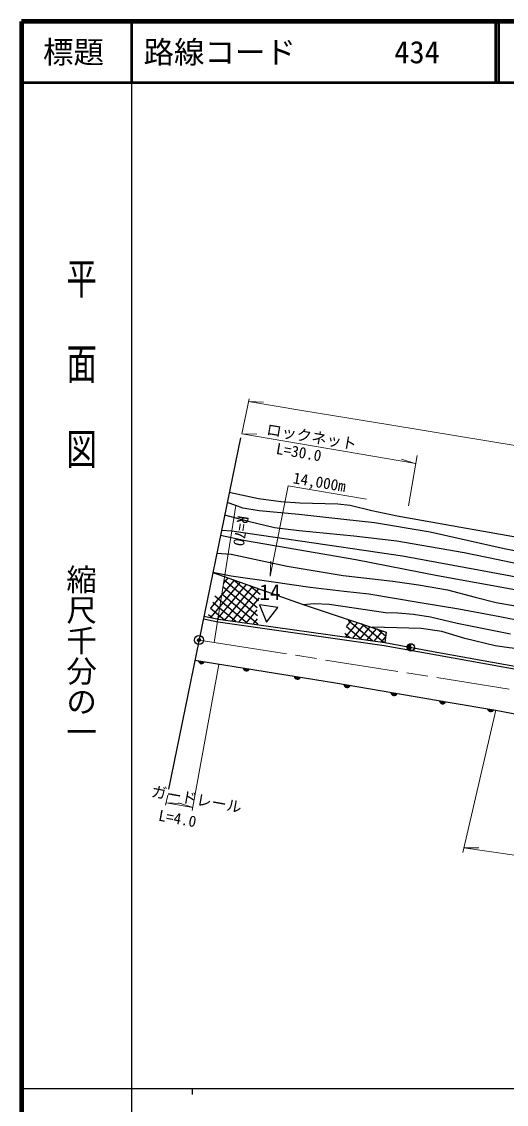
# Model space of a CAD drawing. Units: millimetres at full size, sheet at 1:1000; details may follow other scales. Extents: x 40000 to 680000, y 20000 to 380000.
# Drawn here: x 40000 to 119535, y 202409 to 380000 of the extents above; entities that cross this region are included whole.
import ezdxf
from ezdxf.enums import TextEntityAlignment as Align

# ---------------------------------------------------------------- set-up
doc = ezdxf.new("R2010")
doc.units = ezdxf.units.MM
doc.header["$LTSCALE"] = 1000
doc.header["$PDMODE"] = 32
doc.header["$PDSIZE"] = 500
doc.linetypes.add('CHAIN', pattern=[18.5, 12, -1.5, 3.5, -1.5])
for name, color, linetype, lineweight in [('M-BGD', 7, 'Continuous', 25), ('M-BMK', 2, 'CHAIN', 13), ('M-BMK-OTRS', 5, 'Continuous', 25), ('M-BMK-SRVR', 3, 'Continuous', 25), ('M-STR-HTXT', 7, 'Continuous', 13), ('M-TTL', 2, 'Continuous', 140), ('M-TTL-BAND', 7, 'Continuous', 25), ('M-TTL-LINE', 7, 'Continuous', 50)]:
    doc.layers.add(name, color=color, linetype=linetype, lineweight=lineweight)
doc.layers.add('M-OTRS', color=6, linetype='Continuous')
doc.layers.add('M-TTL-TXT', color=7, linetype='Continuous')
doc.styles.add('@ＭＳ ゴシック', font='')
doc.styles.add('ＭＳ ゴシック', font='')
doc.styles.get('@ＭＳ ゴシック').set_extended_font_data('@MS Gothic')
doc.styles.get('ＭＳ ゴシック').set_extended_font_data('MS Gothic')

# ---------------------------------------------------------------- blocks, each defined once
blk = doc.blocks.new('B11')
at = {"layer": 'M-BGD'}
blk.add_hatch(color=256, dxfattribs=at).paths.add_polyline_path([(991, 0), (0, 0, 0.82183)])
blk.add_arc((495, 98), 505, 191.1709, 348.8291, dxfattribs=at)

msp = doc.modelspace()

# ---------------------------------------------------------------- hatches: boundary and pattern name
at = {"layer": 'M-BGD'}
msp.add_hatch(color=256, dxfattribs=at).paths.add_polyline_path([(103860, 277968, 0.41421), (103260, 277368, 0.41421), (103860, 276768)])

# ---------------------------------------------------------------- linework, layer by layer
for p, q in [((72524, 284008), (75909, 288042)), ((72830, 285928), (74901, 288396)), ((73135, 287847), (73893, 288751)), ((78656, 283849), (73224, 288407)), ((78852, 284990), (74714, 288462)), ((71031, 283784), (72830, 285928)), ((72219, 282088), (76917, 287687)), ((78731, 281175), (72858, 286104)), ((78694, 282512), (73041, 287255)), ((73317, 281842), (77925, 287333)), ((74485, 281677), (78933, 286978)), ((79163, 286034), (77393, 287520)), ((72491, 283800), (71359, 284750)), ((72674, 284952), (71705, 285766)), ((76999, 281323), (72674, 284952)), ((75652, 281513), (79007, 285511)), ((71275, 282210), (70668, 282719)), ((72308, 282649), (71014, 283734)), ((71055, 282258), (72524, 284008)), ((73260, 281850), (72308, 282649)), ((75130, 281586), (72491, 283800)), ((76820, 281348), (78665, 283547)), ((72159, 282017), (72219, 282088)), ((77987, 281184), (78707, 282042)), ((93163, 279046), (95167, 281433)), ((95695, 278689), (93287, 280710)), ((93300, 280765), (94147, 281773)), ((97565, 278426), (93557, 281789)), ((94331, 278881), (96187, 281093)), ((95498, 278717), (97207, 280753)), ((99434, 278162), (95780, 281229)), ((93826, 278953), (93017, 279631)), ((96666, 278553), (98227, 280413)), ((97833, 278388), (99247, 280073)), ((99723, 279226), (98361, 280369)), ((99000, 278224), (99700, 279057)), ((103860, 276768), (103860, 277968))]:
    msp.add_line(p, q, dxfattribs=at)
for points in [[(72796, 296617), (74511, 296497), (83847, 295132), (102515, 292397), (114958, 290109), (132966, 286740), (138380, 286119), (149609, 285184), (154841, 284988), (162018, 285259), (174799, 285596), (183696, 286575), (186997, 287504), (193131, 290177), (197717, 292930), (206005, 298749), (211806, 304031), (217806, 308564), (221763, 311801), (231847, 321429), (236127, 325698), (238295, 327699)], [(239691, 326503), (234709, 321003), (227965, 314466), (220437, 307597), (212197, 300722), (201243, 292338), (196599, 289636), (190962, 287053), (183592, 284567), (173396, 283361), (165892, 282687), (157215, 282783), (153424, 282881), (143727, 283451), (139797, 283451), (135491, 284108), (129310, 285394), (121513, 286714), (108254, 289103), (94812, 291738), (76757, 294866), (72612, 295716)], [(74066, 302809), (78875, 301808), (82506, 301273), (85661, 301098), (91885, 300913), (93888, 300677), (97465, 299803), (101640, 298929), (112056, 297108), (124152, 294936)], [(129391, 291587), (119182, 293509), (107031, 296243), (97877, 297815), (92853, 298359), (85467, 299162), (78956, 299750), (76275, 300222), (75171, 300648), (73726, 301150)], [(73312, 299131), (77152, 298074), (81509, 297023), (85565, 296516), (94500, 295686), (101571, 294816), (112599, 292918), (118173, 291799), (125214, 290311)], [(72022, 292841), (74368, 292643), (83546, 290712), (92765, 289158), (100882, 288237), (105122, 287619), (109868, 286790), (114442, 285609), (117844, 284714), (121318, 284115)], [(134024, 279336), (118476, 282365), (111714, 283625), (105405, 284654), (96983, 286070), (92949, 286536), (87317, 287187), (80933, 288093), (74357, 289026), (71366, 289640)], [(71366, 289640), (86195, 284424), (99813, 279885), (99575, 278143)], [(86195, 284424), (88015, 284553), (90453, 284447), (94567, 283862), (99679, 283060), (101733, 283019), (104287, 282788), (107083, 282364), (111456, 281335), (120224, 279597)], [(69903, 282509), (72314, 281983), (99575, 278143), (108145, 276593), (130643, 272524)], [(69813, 282068), (72234, 281540), (99503, 277698), (108065, 276150), (130556, 272082)], [(132400, 274038), (127627, 275335), (122567, 277018), (120018, 277302), (117674, 277619), (112726, 278840), (108942, 279963), (105533, 280454), (97502, 280655)], [(68420, 275272), (91498, 271523), (109963, 268374), (117812, 267082), (134574, 263835), (138940, 263212), (143531, 263062), (163138, 263336), (175501, 263662), (179318, 264036), (184607, 264958), (187751, 265731), (193339, 263693), (200859, 262069), (209560, 260796), (216630, 259916), (211010, 259348), (203901, 259270), (198840, 259624), (194336, 260544), (185426, 264025)]]:
    msp.add_lwpolyline(points, dxfattribs=at)
msp.add_lwpolyline([(82043, 283924), (79006, 284328), (80174, 281496)], close=True, dxfattribs=at)
msp.add_circle((103860, 277368), 600, dxfattribs=at)
at = {"layer": 'M-BMK'}
msp.add_lwpolyline([(69094, 278561), (71595, 278167), (137432, 267782), (146054, 266934), (153278, 266545), (160619, 266430), (167738, 266688), (174203, 267179), (180823, 268185), (190467, 270330), (196984, 272364), (203757, 275009), (209289, 277512), (216339, 281512), (222005, 285236), (226326, 288388), (231231, 292784), (237394, 299033), (244510, 307502), (247965, 312290), (251090, 316743)], dxfattribs=at)
at = {"layer": 'M-BMK-OTRS'}
msp.add_line((75893, 311717), (64083, 254122), dxfattribs=at)
at = {"layer": 'M-BMK-SRVR'}
msp.add_circle((69094, 278561), 750, dxfattribs=at)
at = {"layer": 'M-OTRS'}
msp.add_point((69094, 278561), dxfattribs=at)
at = {"layer": 'M-STR-HTXT'}
for p, q in [((77337, 318127), (76143, 312380)), ((77243, 317673), (79697, 317609)), ((104695, 307527), (76143, 312380)), ((76143, 312380), (78597, 312310)), ((104684, 307464), (102345, 308209)), ((103497, 300575), (104919, 308830)), ((71595, 278167), (75171, 300648)), ((80756, 289035), (80899, 291485)), ((72373, 274531), (68000, 250596)), ((117812, 267082), (112401, 243695)), ((63617, 251471), (63963, 253104)), ((63703, 251880), (68088, 251079)), ((63703, 251880), (66156, 251779)), ((68088, 251079), (65758, 251852)), ((112585, 244489), (115040, 244478))]:
    msp.add_line(p, q, dxfattribs=at)
for points in [[(77243, 317673), (85993, 316209), (100420, 313862), (116990, 311124), (141259, 307123), (156988, 306941), (166780, 307711), (174439, 308883), (180702, 310534), (188460, 313623), (195976, 317457), (202416, 321246), (206300, 323752), (213940, 329759), (219249, 335092), (223117, 340063)], [(96612, 301664), (83728, 303859), (80756, 289035)], [(190495, 240400), (184126, 239263), (176623, 238391), (168153, 237997), (159085, 238230), (148799, 239233), (112585, 244489)]]:
    msp.add_lwpolyline(points, dxfattribs=at)
at = {"layer": 'M-TTL'}
for p, q in [((40000, 380000), (40000, 20000)), ((680000, 380000), (40000, 380000))]:
    msp.add_line(p, q, dxfattribs=at)
at = {"layer": 'M-TTL-BAND'}
for p, q in [((58000, 370000), (58000, 20000)), ((40000, 205000), (579000, 205000)), ((68000, 205000), (68000, 204000))]:
    msp.add_line(p, q, dxfattribs=at)
at = {"layer": 'M-TTL-LINE'}
for p, q in [((58000, 380000), (58000, 370000)), ((117750, 380000), (117750, 370000)), ((118250, 380000), (118250, 370000)), ((40000, 370000), (680000, 370000))]:
    msp.add_line(p, q, dxfattribs=at)

# ---------------------------------------------------------------- block references
at = {"rotation": 350.77259}
for p in [(69033, 275173), (76394, 273977), (84761, 272618), (92909, 271282), (100595, 269972), (108591, 268608), (116461, 267304)]:
    msp.add_blockref('B11', p, dxfattribs=at)

# ---------------------------------------------------------------- texts
at = {"layer": 'M-BGD', "style": 'ＭＳ ゴシック'}
msp.add_text('14', height=2566, dxfattribs=at).set_placement((78995, 284378), align=Align.BOTTOM_LEFT)
at = {"layer": 'M-STR-HTXT', "style": 'ＭＳ ゴシック'}
for s, rotation, p in [('ロックネット', 350.352, (79955, 311732)), ('L=30.0', 350.352, (81555, 308578)), ('14,000m', 350.329, (84325, 303758)), ('R=70', 260.962, (74933, 299151)), ('ガードレール', 349.646, (61069, 252362)), ('L=4.0', 349.646, (62246, 248419))]:
    msp.add_text(s, height=1833, rotation=rotation, dxfattribs=at).set_placement(p, align=Align.BOTTOM_LEFT)
at = {"layer": 'M-TTL-BAND', "style": '@ＭＳ ゴシック', "width": 1.4}
msp.add_text('平  面  図', height=3666, rotation=270, dxfattribs=at).set_placement((49777, 306475), align=Align.MIDDLE_RIGHT)
at = {"layer": 'M-TTL-BAND', "style": '@ＭＳ ゴシック'}
msp.add_text('縮尺千分の一', height=3666, rotation=270, dxfattribs=at).set_placement((49777, 261030), align=Align.MIDDLE_RIGHT)
at = {"layer": 'M-TTL-TXT', "style": 'ＭＳ ゴシック'}
msp.add_text('標題', height=3666, dxfattribs=at).set_placement((48500, 375000), align=Align.MIDDLE_CENTER)
for s, p in [('路線コード', (60000, 375000)), ('434', (101142, 375000))]:
    msp.add_text(s, height=3666, dxfattribs=at).set_placement(p, align=Align.MIDDLE_LEFT)

doc.saveas('drawing.dxf')
